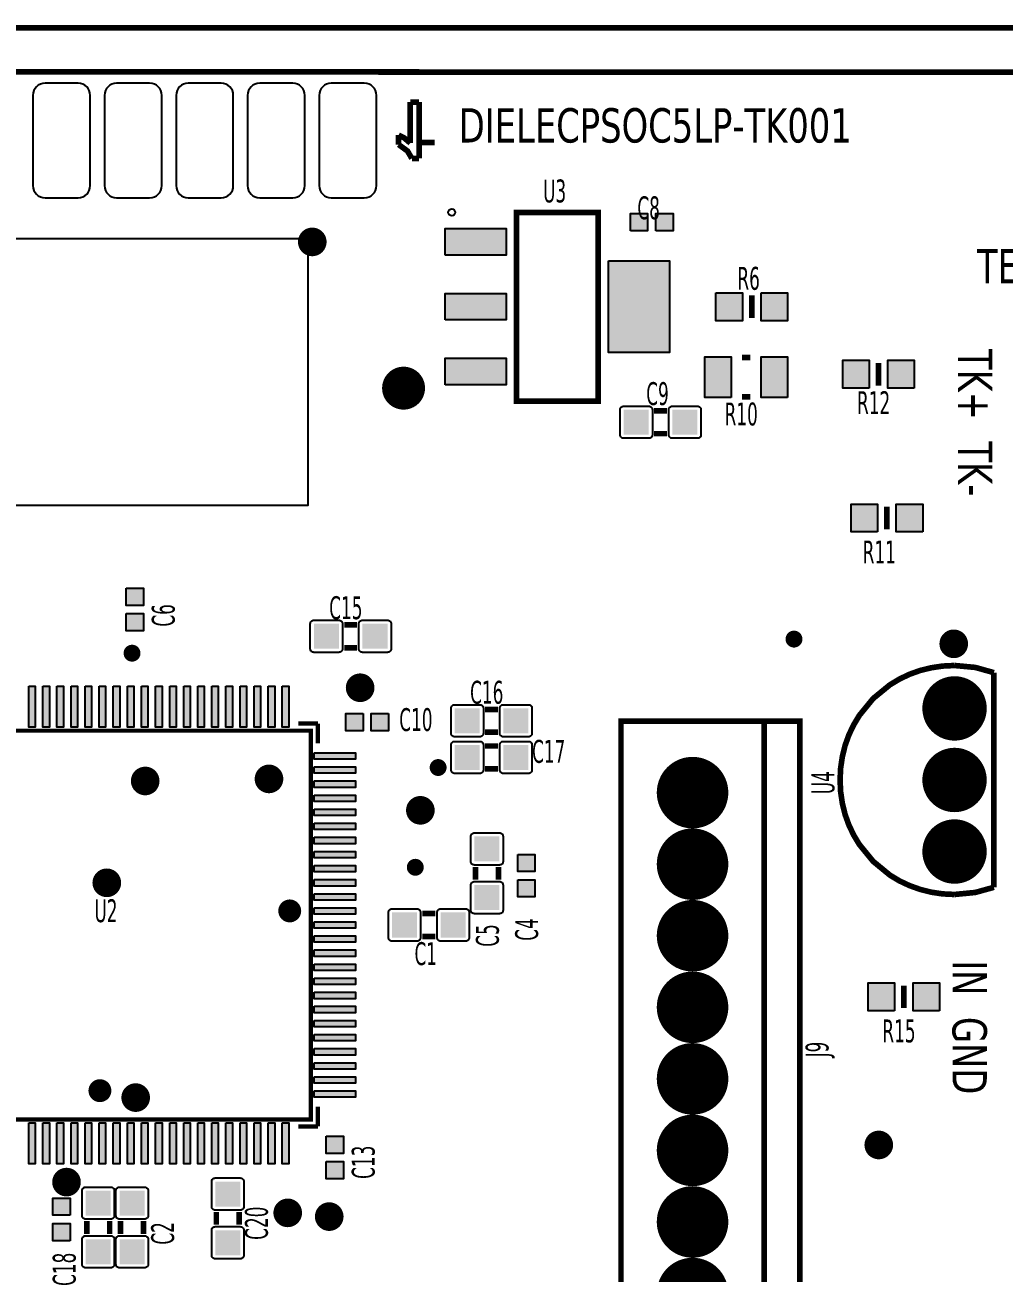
# Model space of a CAD drawing. Header units: millimetres. Extents: x 124 to 302, y 105 to 223.
# Drawn here: x 281.488 to 282.856, y 219.817 to 221.561 of the extents above; entities that cross this region are included whole.
import ezdxf

# ---------------------------------------------------------------- set-up
doc = ezdxf.new("R2010")
doc.units = ezdxf.units.MM
doc.layers.add('DESC', color=250, linetype='Continuous')
doc.styles.get("Standard").update_dxf_attribs({"font": 'tahoma.ttf'})

# ---------------------------------------------------------------- blocks, each defined once
blk = doc.blocks.new('RPAD')
blk.add_trace([(-0.5, -0.5), (-0.5, 0.5), (0.5, -0.5), (0.5, 0.5)])
blk = doc.blocks.new('EPAD')
at = {"const_width": 0.5}
blk.add_lwpolyline([(-0.25, 0, 1), (0.25, 0, 1)], format="xyb", close=True, dxfattribs=at)
blk = doc.blocks.new('PSOCB')
for points, const_width in [([(129.8456, 111.181), (134.7196, 111.181), (134.7196, 114.0511), (129.8456, 114.0511), (129.8456, 111.181)], 0.00787), ([(129.8456, 111.181), (134.7196, 111.181), (134.7196, 114.0511), (129.8456, 114.0511), (129.8456, 111.181)], 0.00787), ([(129.8456, 111.181), (134.7196, 111.181), (134.7196, 114.0511), (129.8456, 114.0511), (129.8456, 111.181)], 0.00787), ([(133.44, 113.9897), (131.34, 113.9897)], 0.00787), ([(133.44, 113.9897), (131.34, 113.9897)], 0.00787), ([(133.44, 113.9897), (131.34, 113.9897)], 0.00787), ([(133.3827, 113.9893), (134.5535, 113.9893)], 0.00787), ([(133.3827, 113.9893), (134.5535, 113.9893)], 0.00787), ([(133.3827, 113.9893), (134.5535, 113.9893)], 0.00787), ([(133.4274, 113.9472), (133.4274, 113.89)], 0.00787), ([(133.4397, 113.9472), (133.4274, 113.9472)], 0.00787), ([(133.4274, 113.9472), (133.4274, 113.89)], 0.00787), ([(133.4397, 113.9472), (133.4274, 113.9472)], 0.00787), ([(133.4274, 113.9472), (133.4274, 113.89)], 0.00787), ([(133.4397, 113.9472), (133.4274, 113.9472)], 0.00787), ([(133.4397, 113.8685), (133.4397, 113.9472)], 0.00787), ([(133.4397, 113.8685), (133.4397, 113.9472)], 0.00787), ([(133.4397, 113.8685), (133.4397, 113.9472)], 0.00787), ([(133.4111, 113.9012), (133.4111, 113.8879)], 0.00787), ([(133.4274, 113.89), (133.4189, 113.8972), (133.4111, 113.9012)], 0.00787), ([(133.4111, 113.9012), (133.4111, 113.8879)], 0.00787), ([(133.4274, 113.89), (133.4189, 113.8972), (133.4111, 113.9012)], 0.00787), ([(133.4111, 113.9012), (133.4111, 113.8879)], 0.00787), ([(133.4274, 113.89), (133.4189, 113.8972), (133.4111, 113.9012)], 0.00787), ([(133.4111, 113.8879), (133.4235, 113.8789), (133.4296, 113.8685)], 0.00787), ([(133.4111, 113.8879), (133.4235, 113.8789), (133.4296, 113.8685)], 0.00787), ([(133.4111, 113.8879), (133.4235, 113.8789), (133.4296, 113.8685)], 0.00787), ([(133.4417, 113.8909), (133.4614, 113.8909)], 0.00787), ([(133.4417, 113.8909), (133.4614, 113.8909)], 0.00787), ([(133.4417, 113.8909), (133.4614, 113.8909)], 0.00787), ([(133.4296, 113.8685), (133.4397, 113.8685)], 0.00787), ([(133.4296, 113.8685), (133.4397, 113.8685)], 0.00787), ([(133.4296, 113.8685), (133.4397, 113.8685)], 0.00787), ([(133.5759, 113.5295), (133.69, 113.5295), (133.69, 113.7932), (133.5759, 113.7932), (133.5759, 113.5295)], 0.00787), ([(133.5759, 113.5295), (133.69, 113.5295), (133.69, 113.7932), (133.5759, 113.7932), (133.5759, 113.5295)], 0.00787), ([(133.5759, 113.5295), (133.69, 113.5295), (133.69, 113.7932), (133.5759, 113.7932), (133.5759, 113.5295)], 0.00787), ([(133.9046, 113.6771), (133.9046, 113.6456)], 0.00787), ([(133.9046, 113.6771), (133.9046, 113.6456)], 0.00787), ([(133.9046, 113.6771), (133.9046, 113.6456)], 0.00787), ([(133.9026, 113.5905), (133.8908, 113.5905)], 0.00787), ([(133.9026, 113.5905), (133.8908, 113.5905)], 0.00787), ([(133.9026, 113.5905), (133.8908, 113.5905)], 0.00787), ([(134.0818, 113.5511), (134.0818, 113.5826)], 0.00787), ([(134.0818, 113.5511), (134.0818, 113.5826)], 0.00787), ([(134.0818, 113.5511), (134.0818, 113.5826)], 0.00787), ([(133.9026, 113.5354), (133.8908, 113.5354)], 0.00787), ([(133.9026, 113.5354), (133.8908, 113.5354)], 0.00787), ([(133.9026, 113.5354), (133.8908, 113.5354)], 0.00787), ([(133.7682, 113.5159), (133.7862, 113.5159)], 0.00787), ([(133.7682, 113.5159), (133.7862, 113.5159)], 0.00787), ([(133.7682, 113.5159), (133.7862, 113.5159)], 0.00787), ([(133.7682, 113.4839), (133.7862, 113.4839)], 0.00787), ([(133.7682, 113.4839), (133.7862, 113.4839)], 0.00787), ([(133.7682, 113.4839), (133.7862, 113.4839)], 0.00787), ([(134.0936, 113.3503), (134.0936, 113.3818)], 0.00787), ([(134.0936, 113.3503), (134.0936, 113.3818)], 0.00787), ([(134.0936, 113.3503), (134.0936, 113.3818)], 0.00787), ([(133.3351, 113.2167), (133.3531, 113.2167)], 0.00787), ([(133.3351, 113.2167), (133.3531, 113.2167)], 0.00787), ([(133.3351, 113.2167), (133.3531, 113.2167)], 0.00787), ([(133.3351, 113.1847), (133.3531, 113.1847)], 0.00787), ([(133.3351, 113.1847), (133.3531, 113.1847)], 0.00787), ([(133.3351, 113.1847), (133.3531, 113.1847)], 0.00787), ([(134.1881, 113.1599), (134.1714, 113.1591), (134.1554, 113.1567), (134.1399, 113.1529), (134.1251, 113.1476), (134.1111, 113.1409), (134.0979, 113.133), (134.0743, 113.1137), (134.055, 113.0901), (134.0471, 113.0769), (134.0404, 113.0629), (134.0351, 113.0481), (134.0313, 113.0326), (134.0289, 113.0166), (134.0281, 112.9999)], 0.00787), ([(134.1881, 113.1599), (134.1714, 113.1591), (134.1554, 113.1567), (134.1399, 113.1529), (134.1251, 113.1476), (134.1111, 113.1409), (134.0979, 113.133), (134.0743, 113.1137), (134.055, 113.0901), (134.0471, 113.0769), (134.0404, 113.0629), (134.0351, 113.0481), (134.0313, 113.0326), (134.0289, 113.0166), (134.0281, 112.9999)], 0.00787), ([(134.1881, 113.1599), (134.1714, 113.1591), (134.1554, 113.1567), (134.1399, 113.1529), (134.1251, 113.1476), (134.1111, 113.1409), (134.0979, 113.133), (134.0743, 113.1137), (134.055, 113.0901), (134.0471, 113.0769), (134.0404, 113.0629), (134.0351, 113.0481), (134.0313, 113.0326), (134.0289, 113.0166), (134.0281, 112.9999)], 0.00787), ([(134.1881, 113.1599), (134.2171, 113.1572), (134.2431, 113.1499)], 0.00787), ([(134.1881, 113.1599), (134.2171, 113.1572), (134.2431, 113.1499)], 0.00787), ([(134.1881, 113.1599), (134.2171, 113.1572), (134.2431, 113.1499)], 0.00787), ([(134.2431, 112.8499), (134.2431, 113.1499)], 0.00787), ([(134.2431, 112.8499), (134.2431, 113.1499)], 0.00787), ([(134.2431, 112.8499), (134.2431, 113.1499)], 0.00787), ([(133.532, 113.0986), (133.55, 113.0986)], 0.00787), ([(133.532, 113.0986), (133.55, 113.0986)], 0.00787), ([(133.532, 113.0986), (133.55, 113.0986)], 0.00787), ([(133.7219, 112.1822), (133.9719, 112.1822), (133.9719, 113.0822), (133.7219, 113.0822), (133.7219, 112.1822)], 0.00787), ([(133.7219, 112.1822), (133.9719, 112.1822), (133.9719, 113.0822), (133.7219, 113.0822), (133.7219, 112.1822)], 0.00787), ([(133.7219, 112.1822), (133.9719, 112.1822), (133.9719, 113.0822), (133.7219, 113.0822), (133.7219, 112.1822)], 0.00787), ([(133.9219, 113.0822), (133.9219, 112.1822)], 0.00787), ([(133.9219, 113.0822), (133.9219, 112.1822)], 0.00787), ([(133.9219, 113.0822), (133.9219, 112.1822)], 0.00787), ([(132.7452, 113.0688), (132.7452, 112.5255), (133.2885, 112.5255), (133.2885, 113.0688), (132.7452, 113.0688)], 0.006), ([(132.7452, 113.0688), (132.7452, 112.5255), (133.2885, 112.5255), (133.2885, 113.0688), (132.7452, 113.0688)], 0.006), ([(132.7452, 113.0688), (132.7452, 112.5255), (133.2885, 112.5255), (133.2885, 113.0688), (132.7452, 113.0688)], 0.006), ([(133.2983, 113.0787), (133.2708, 113.0787)], 0.006), ([(133.2983, 113.0787), (133.2708, 113.0787)], 0.006), ([(133.2983, 113.0787), (133.2708, 113.0787)], 0.006), ([(133.2983, 113.0511), (133.2983, 113.0787)], 0.006), ([(133.2983, 113.0511), (133.2983, 113.0787)], 0.006), ([(133.2983, 113.0511), (133.2983, 113.0787)], 0.006), ([(133.532, 113.0666), (133.55, 113.0666)], 0.00787), ([(133.532, 113.0666), (133.55, 113.0666)], 0.00787), ([(133.532, 113.0666), (133.55, 113.0666)], 0.00787), ([(133.532, 113.0474), (133.55, 113.0474)], 0.00787), ([(133.532, 113.0474), (133.55, 113.0474)], 0.00787), ([(133.532, 113.0474), (133.55, 113.0474)], 0.00787), ([(133.532, 113.0154), (133.55, 113.0154)], 0.00787), ([(133.532, 113.0154), (133.55, 113.0154)], 0.00787), ([(133.532, 113.0154), (133.55, 113.0154)], 0.00787), ([(134.1881, 112.8399), (134.1714, 112.8407), (134.1554, 112.8431), (134.1399, 112.847), (134.1251, 112.8523), (134.1111, 112.8589), (134.0979, 112.8668), (134.0743, 112.8862), (134.055, 112.9098), (134.0471, 112.9229), (134.0404, 112.937), (134.0351, 112.9517), (134.0313, 112.9672), (134.0289, 112.9833), (134.0281, 112.9999)], 0.00787), ([(134.1881, 112.8399), (134.1714, 112.8407), (134.1554, 112.8431), (134.1399, 112.847), (134.1251, 112.8523), (134.1111, 112.8589), (134.0979, 112.8668), (134.0743, 112.8862), (134.055, 112.9098), (134.0471, 112.9229), (134.0404, 112.937), (134.0351, 112.9517), (134.0313, 112.9672), (134.0289, 112.9833), (134.0281, 112.9999)], 0.00787), ([(134.1881, 112.8399), (134.1714, 112.8407), (134.1554, 112.8431), (134.1399, 112.847), (134.1251, 112.8523), (134.1111, 112.8589), (134.0979, 112.8668), (134.0743, 112.8862), (134.055, 112.9098), (134.0471, 112.9229), (134.0404, 112.937), (134.0351, 112.9517), (134.0313, 112.9672), (134.0289, 112.9833), (134.0281, 112.9999)], 0.00787), ([(133.5185, 112.8785), (133.5185, 112.8605)], 0.00787), ([(133.5185, 112.8785), (133.5185, 112.8605)], 0.00787), ([(133.5185, 112.8785), (133.5185, 112.8605)], 0.00787), ([(133.5505, 112.8785), (133.5505, 112.8605)], 0.00787), ([(133.5505, 112.8785), (133.5505, 112.8605)], 0.00787), ([(133.5505, 112.8785), (133.5505, 112.8605)], 0.00787), ([(134.1881, 112.8399), (134.2171, 112.8427), (134.2431, 112.8499)], 0.00787), ([(134.1881, 112.8399), (134.2171, 112.8427), (134.2431, 112.8499)], 0.00787), ([(134.1881, 112.8399), (134.2171, 112.8427), (134.2431, 112.8499)], 0.00787), ([(133.4623, 112.8132), (133.4443, 112.8132)], 0.00787), ([(133.4623, 112.8132), (133.4443, 112.8132)], 0.00787), ([(133.4623, 112.8132), (133.4443, 112.8132)], 0.00787), ([(133.4623, 112.7812), (133.4443, 112.7812)], 0.00787), ([(133.4623, 112.7812), (133.4443, 112.7812)], 0.00787), ([(133.4623, 112.7812), (133.4443, 112.7812)], 0.00787), ([(134.1172, 112.681), (134.1172, 112.7125)], 0.00787), ([(134.1172, 112.681), (134.1172, 112.7125)], 0.00787), ([(134.1172, 112.681), (134.1172, 112.7125)], 0.00787), ([(133.2983, 112.5157), (133.2983, 112.5432)], 0.006), ([(133.2983, 112.5157), (133.2983, 112.5432)], 0.006), ([(133.2983, 112.5157), (133.2983, 112.5432)], 0.006), ([(133.2708, 112.5157), (133.2983, 112.5157)], 0.006), ([(133.2708, 112.5157), (133.2983, 112.5157)], 0.006), ([(133.2708, 112.5157), (133.2983, 112.5157)], 0.006), ([(132.9752, 112.3655), (132.9752, 112.3835)], 0.00787), ([(132.9752, 112.3655), (132.9752, 112.3835)], 0.00787), ([(132.9752, 112.3655), (132.9752, 112.3835)], 0.00787), ([(133.0072, 112.3655), (133.0072, 112.3835)], 0.00787), ([(133.0072, 112.3655), (133.0072, 112.3835)], 0.00787), ([(133.0072, 112.3655), (133.0072, 112.3835)], 0.00787), ([(133.0225, 112.3655), (133.0225, 112.3835)], 0.00787), ([(133.0225, 112.3655), (133.0225, 112.3835)], 0.00787), ([(133.0225, 112.3655), (133.0225, 112.3835)], 0.00787), ([(133.0545, 112.3655), (133.0545, 112.3835)], 0.00787), ([(133.0545, 112.3655), (133.0545, 112.3835)], 0.00787), ([(133.0545, 112.3655), (133.0545, 112.3835)], 0.00787), ([(133.1563, 112.3962), (133.1563, 112.3782)], 0.00787), ([(133.1563, 112.3962), (133.1563, 112.3782)], 0.00787), ([(133.1563, 112.3962), (133.1563, 112.3782)], 0.00787), ([(133.1883, 112.3962), (133.1883, 112.3782)], 0.00787), ([(133.1883, 112.3962), (133.1883, 112.3782)], 0.00787), ([(133.1883, 112.3962), (133.1883, 112.3782)], 0.00787)]:
    blk.add_lwpolyline(points, dxfattribs=dict(const_width=const_width))
for points in [[(132.963, 113.9736), (132.917, 113.9736), (132.9136, 113.9733), (132.9104, 113.9723), (132.9075, 113.9708), (132.905, 113.9687), (132.9029, 113.9662), (132.9014, 113.9633), (132.9004, 113.9601), (132.9, 113.9566), (132.9, 113.8306), (132.9004, 113.8272), (132.9014, 113.8239), (132.9029, 113.821), (132.905, 113.8185), (132.9075, 113.8165), (132.9104, 113.8149), (132.9136, 113.814), (132.917, 113.8136), (132.963, 113.8136), (132.9665, 113.814), (132.9697, 113.8149), (132.9726, 113.8165), (132.9751, 113.8185), (132.9772, 113.821), (132.9787, 113.8239), (132.9797, 113.8272), (132.98, 113.8306), (132.98, 113.9566), (132.9797, 113.9601), (132.9787, 113.9633), (132.9772, 113.9662), (132.9751, 113.9687), (132.9726, 113.9708), (132.9697, 113.9723), (132.9665, 113.9733), (132.963, 113.9736)], [(133.063, 113.9736), (133.017, 113.9736), (133.0136, 113.9733), (133.0104, 113.9723), (133.0075, 113.9708), (133.005, 113.9687), (133.0029, 113.9662), (133.0014, 113.9633), (133.0004, 113.9601), (133, 113.9566), (133, 113.8306), (133.0004, 113.8272), (133.0014, 113.8239), (133.0029, 113.821), (133.005, 113.8185), (133.0075, 113.8165), (133.0104, 113.8149), (133.0136, 113.814), (133.017, 113.8136), (133.063, 113.8136), (133.0665, 113.814), (133.0697, 113.8149), (133.0726, 113.8165), (133.0751, 113.8185), (133.0772, 113.821), (133.0787, 113.8239), (133.0797, 113.8272), (133.08, 113.8306), (133.08, 113.9566), (133.0797, 113.9601), (133.0787, 113.9633), (133.0772, 113.9662), (133.0751, 113.9687), (133.0726, 113.9708), (133.0697, 113.9723), (133.0665, 113.9733), (133.063, 113.9736)], [(133.163, 113.9736), (133.117, 113.9736), (133.1136, 113.9733), (133.1104, 113.9723), (133.1075, 113.9708), (133.105, 113.9687), (133.1029, 113.9662), (133.1014, 113.9633), (133.1004, 113.9601), (133.1, 113.9566), (133.1, 113.8306), (133.1004, 113.8272), (133.1014, 113.8239), (133.1029, 113.821), (133.105, 113.8185), (133.1075, 113.8165), (133.1104, 113.8149), (133.1136, 113.814), (133.117, 113.8136), (133.163, 113.8136), (133.1665, 113.814), (133.1697, 113.8149), (133.1726, 113.8165), (133.1751, 113.8185), (133.1772, 113.821), (133.1787, 113.8239), (133.1797, 113.8272), (133.18, 113.8306), (133.18, 113.9566), (133.1797, 113.9601), (133.1787, 113.9633), (133.1772, 113.9662), (133.1751, 113.9687), (133.1726, 113.9708), (133.1697, 113.9723), (133.1665, 113.9733), (133.163, 113.9736)], [(133.263, 113.9736), (133.217, 113.9736), (133.2136, 113.9733), (133.2104, 113.9723), (133.2075, 113.9708), (133.205, 113.9687), (133.2029, 113.9662), (133.2014, 113.9633), (133.2004, 113.9601), (133.2, 113.9566), (133.2, 113.8306), (133.2004, 113.8272), (133.2014, 113.8239), (133.2029, 113.821), (133.205, 113.8185), (133.2075, 113.8165), (133.2104, 113.8149), (133.2136, 113.814), (133.217, 113.8136), (133.263, 113.8136), (133.2665, 113.814), (133.2697, 113.8149), (133.2726, 113.8165), (133.2751, 113.8185), (133.2772, 113.821), (133.2787, 113.8239), (133.2797, 113.8272), (133.28, 113.8306), (133.28, 113.9566), (133.2797, 113.9601), (133.2787, 113.9633), (133.2772, 113.9662), (133.2751, 113.9687), (133.2726, 113.9708), (133.2697, 113.9723), (133.2665, 113.9733), (133.263, 113.9736)], [(133.363, 113.9736), (133.317, 113.9736), (133.3136, 113.9733), (133.3104, 113.9723), (133.3075, 113.9708), (133.305, 113.9687), (133.3029, 113.9662), (133.3014, 113.9633), (133.3004, 113.9601), (133.3, 113.9566), (133.3, 113.8306), (133.3004, 113.8272), (133.3014, 113.8239), (133.3029, 113.821), (133.305, 113.8185), (133.3075, 113.8165), (133.3104, 113.8149), (133.3136, 113.814), (133.317, 113.8136), (133.363, 113.8136), (133.3665, 113.814), (133.3697, 113.8149), (133.3726, 113.8165), (133.3751, 113.8185), (133.3772, 113.821), (133.3787, 113.8239), (133.3797, 113.8272), (133.38, 113.8306), (133.38, 113.9566), (133.3797, 113.9601), (133.3787, 113.9633), (133.3772, 113.9662), (133.3751, 113.9687), (133.3726, 113.9708), (133.3697, 113.9723), (133.3665, 113.9733), (133.363, 113.9736)], [(133.7351, 113.7675), (133.7351, 113.7915), (133.7591, 113.7915), (133.7591, 113.7675), (133.7351, 113.7675)], [(133.7706, 113.7675), (133.7706, 113.7915), (133.7946, 113.7915), (133.7946, 113.7675), (133.7706, 113.7675)], [(133.4763, 113.7334), (133.4763, 113.7704), (133.5613, 113.7704), (133.5613, 113.7334), (133.4763, 113.7334)], [(133.7046, 113.7253), (133.7896, 113.7253), (133.7896, 113.5973), (133.7046, 113.5973), (133.7046, 113.7253)], [(133.4763, 113.6428), (133.4763, 113.6798), (133.5613, 113.6798), (133.5613, 113.6428), (133.4763, 113.6428)], [(133.8546, 113.6808), (133.8916, 113.6808), (133.8916, 113.6418), (133.8546, 113.6418), (133.8546, 113.6808)], [(133.9176, 113.6808), (133.9546, 113.6808), (133.9546, 113.6418), (133.9176, 113.6418), (133.9176, 113.6808)], [(133.4763, 113.5523), (133.4763, 113.5893), (133.5613, 113.5893), (133.5613, 113.5523), (133.4763, 113.5523)], [(133.8759, 113.5344), (133.8389, 113.5344), (133.8389, 113.5914), (133.8759, 113.5914), (133.8759, 113.5344)], [(133.9546, 113.5344), (133.9176, 113.5344), (133.9176, 113.5914), (133.9546, 113.5914), (133.9546, 113.5344)], [(134.0688, 113.5474), (134.0318, 113.5474), (134.0318, 113.5864), (134.0688, 113.5864), (134.0688, 113.5474)], [(134.1318, 113.5474), (134.0948, 113.5474), (134.0948, 113.5864), (134.1318, 113.5864), (134.1318, 113.5474)], [(133.7257, 113.5224), (133.7607, 113.5224), (133.7617, 113.5223), (133.7627, 113.522), (133.7635, 113.5216), (133.7642, 113.521), (133.7649, 113.5202), (133.7653, 113.5194), (133.7656, 113.5185), (133.7657, 113.5174), (133.7657, 113.4824), (133.7656, 113.4814), (133.7653, 113.4805), (133.7649, 113.4796), (133.7642, 113.4789), (133.7635, 113.4783), (133.7627, 113.4778), (133.7617, 113.4775), (133.7607, 113.4774), (133.7257, 113.4774), (133.7247, 113.4775), (133.7237, 113.4778), (133.7229, 113.4783), (133.7221, 113.4789), (133.7215, 113.4796), (133.7211, 113.4805), (133.7208, 113.4814), (133.7207, 113.4824), (133.7207, 113.5174), (133.7208, 113.5185), (133.7211, 113.5194), (133.7215, 113.5202), (133.7221, 113.521), (133.7229, 113.5216), (133.7237, 113.522), (133.7247, 113.5223), (133.7257, 113.5224)], [(133.7937, 113.5224), (133.8287, 113.5224), (133.8297, 113.5223), (133.8307, 113.522), (133.8315, 113.5216), (133.8322, 113.521), (133.8329, 113.5202), (133.8333, 113.5194), (133.8336, 113.5185), (133.8337, 113.5174), (133.8337, 113.4824), (133.8336, 113.4814), (133.8333, 113.4805), (133.8329, 113.4796), (133.8322, 113.4789), (133.8315, 113.4783), (133.8307, 113.4778), (133.8297, 113.4775), (133.8287, 113.4774), (133.7937, 113.4774), (133.7927, 113.4775), (133.7917, 113.4778), (133.7909, 113.4783), (133.7901, 113.4789), (133.7895, 113.4796), (133.7891, 113.4805), (133.7888, 113.4814), (133.7887, 113.4824), (133.7887, 113.5174), (133.7888, 113.5185), (133.7891, 113.5194), (133.7895, 113.5202), (133.7901, 113.521), (133.7909, 113.5216), (133.7917, 113.522), (133.7927, 113.5223), (133.7937, 113.5224)], [(134.0806, 113.3466), (134.0436, 113.3466), (134.0436, 113.3856), (134.0806, 113.3856), (134.0806, 113.3466)], [(134.1436, 113.3466), (134.1066, 113.3466), (134.1066, 113.3856), (134.1436, 113.3856), (134.1436, 113.3466)], [(133.0304, 113.2678), (133.0544, 113.2678), (133.0544, 113.2438), (133.0304, 113.2438), (133.0304, 113.2678)], [(133.0304, 113.2324), (133.0544, 113.2324), (133.0544, 113.2084), (133.0304, 113.2084), (133.0304, 113.2324)], [(133.2926, 113.2232), (133.3276, 113.2232), (133.3286, 113.2231), (133.3296, 113.2228), (133.3304, 113.2224), (133.3312, 113.2218), (133.3318, 113.221), (133.3322, 113.2202), (133.3325, 113.2192), (133.3326, 113.2182), (133.3326, 113.1832), (133.3325, 113.1822), (133.3322, 113.1812), (133.3318, 113.1804), (133.3312, 113.1797), (133.3304, 113.1791), (133.3296, 113.1786), (133.3286, 113.1783), (133.3276, 113.1782), (133.2926, 113.1782), (133.2916, 113.1783), (133.2907, 113.1786), (133.2898, 113.1791), (133.2891, 113.1797), (133.2885, 113.1804), (133.288, 113.1812), (133.2877, 113.1822), (133.2876, 113.1832), (133.2876, 113.2182), (133.2877, 113.2192), (133.288, 113.2202), (133.2885, 113.221), (133.2891, 113.2218), (133.2898, 113.2224), (133.2907, 113.2228), (133.2916, 113.2231), (133.2926, 113.2232)], [(133.3606, 113.2232), (133.3956, 113.2232), (133.3966, 113.2231), (133.3976, 113.2228), (133.3984, 113.2224), (133.3992, 113.2218), (133.3998, 113.221), (133.4002, 113.2202), (133.4005, 113.2192), (133.4006, 113.2182), (133.4006, 113.1832), (133.4005, 113.1822), (133.4002, 113.1812), (133.3998, 113.1804), (133.3992, 113.1797), (133.3984, 113.1791), (133.3976, 113.1786), (133.3966, 113.1783), (133.3956, 113.1782), (133.3606, 113.1782), (133.3596, 113.1783), (133.3587, 113.1786), (133.3578, 113.1791), (133.3571, 113.1797), (133.3565, 113.1804), (133.356, 113.1812), (133.3557, 113.1822), (133.3556, 113.1832), (133.3556, 113.2182), (133.3557, 113.2192), (133.356, 113.2202), (133.3565, 113.221), (133.3571, 113.2218), (133.3578, 113.2224), (133.3587, 113.2228), (133.3596, 113.2231), (133.3606, 113.2232)], [(132.8942, 113.131), (132.9032, 113.131), (132.9032, 113.0735), (132.8942, 113.0735), (132.8942, 113.131)], [(132.9139, 113.131), (132.9229, 113.131), (132.9229, 113.0735), (132.9139, 113.0735), (132.9139, 113.131)], [(132.9336, 113.131), (132.9426, 113.131), (132.9426, 113.0735), (132.9336, 113.0735), (132.9336, 113.131)], [(132.9533, 113.131), (132.9623, 113.131), (132.9623, 113.0735), (132.9533, 113.0735), (132.9533, 113.131)], [(132.9729, 113.131), (132.9819, 113.131), (132.9819, 113.0735), (132.9729, 113.0735), (132.9729, 113.131)], [(132.9926, 113.131), (133.0016, 113.131), (133.0016, 113.0735), (132.9926, 113.0735), (132.9926, 113.131)], [(133.0123, 113.131), (133.0213, 113.131), (133.0213, 113.0735), (133.0123, 113.0735), (133.0123, 113.131)], [(133.032, 113.131), (133.041, 113.131), (133.041, 113.0735), (133.032, 113.0735), (133.032, 113.131)], [(133.0517, 113.131), (133.0607, 113.131), (133.0607, 113.0735), (133.0517, 113.0735), (133.0517, 113.131)], [(133.0714, 113.131), (133.0804, 113.131), (133.0804, 113.0735), (133.0714, 113.0735), (133.0714, 113.131)], [(133.0911, 113.131), (133.1001, 113.131), (133.1001, 113.0735), (133.0911, 113.0735), (133.0911, 113.131)], [(133.1107, 113.131), (133.1197, 113.131), (133.1197, 113.0735), (133.1107, 113.0735), (133.1107, 113.131)], [(133.1304, 113.131), (133.1394, 113.131), (133.1394, 113.0735), (133.1304, 113.0735), (133.1304, 113.131)], [(133.1501, 113.131), (133.1591, 113.131), (133.1591, 113.0735), (133.1501, 113.0735), (133.1501, 113.131)], [(133.1698, 113.131), (133.1788, 113.131), (133.1788, 113.0735), (133.1698, 113.0735), (133.1698, 113.131)], [(133.1895, 113.131), (133.1985, 113.131), (133.1985, 113.0735), (133.1895, 113.0735), (133.1895, 113.131)], [(133.2092, 113.131), (133.2182, 113.131), (133.2182, 113.0735), (133.2092, 113.0735), (133.2092, 113.131)], [(133.2289, 113.131), (133.2379, 113.131), (133.2379, 113.0735), (133.2289, 113.0735), (133.2289, 113.131)], [(133.2485, 113.131), (133.2575, 113.131), (133.2575, 113.0735), (133.2485, 113.0735), (133.2485, 113.131)], [(133.4895, 113.1051), (133.5245, 113.1051), (133.5255, 113.105), (133.5264, 113.1047), (133.5273, 113.1043), (133.528, 113.1037), (133.5286, 113.1029), (133.5291, 113.1021), (133.5294, 113.1011), (133.5295, 113.1001), (133.5295, 113.0651), (133.5294, 113.0641), (133.5291, 113.0631), (133.5286, 113.0623), (133.528, 113.0616), (133.5273, 113.0609), (133.5264, 113.0605), (133.5255, 113.0602), (133.5245, 113.0601), (133.4895, 113.0601), (133.4885, 113.0602), (133.4875, 113.0605), (133.4867, 113.0609), (133.4859, 113.0616), (133.4853, 113.0623), (133.4849, 113.0631), (133.4846, 113.0641), (133.4845, 113.0651), (133.4845, 113.1001), (133.4846, 113.1011), (133.4849, 113.1021), (133.4853, 113.1029), (133.4859, 113.1037), (133.4867, 113.1043), (133.4875, 113.1047), (133.4885, 113.105), (133.4895, 113.1051)], [(133.5575, 113.1051), (133.5925, 113.1051), (133.5935, 113.105), (133.5944, 113.1047), (133.5953, 113.1043), (133.596, 113.1037), (133.5966, 113.1029), (133.5971, 113.1021), (133.5974, 113.1011), (133.5975, 113.1001), (133.5975, 113.0651), (133.5974, 113.0641), (133.5971, 113.0631), (133.5966, 113.0623), (133.596, 113.0616), (133.5953, 113.0609), (133.5944, 113.0605), (133.5935, 113.0602), (133.5925, 113.0601), (133.5575, 113.0601), (133.5565, 113.0602), (133.5555, 113.0605), (133.5547, 113.0609), (133.5539, 113.0616), (133.5533, 113.0623), (133.5529, 113.0631), (133.5526, 113.0641), (133.5525, 113.0651), (133.5525, 113.1001), (133.5526, 113.1011), (133.5529, 113.1021), (133.5533, 113.1029), (133.5539, 113.1037), (133.5547, 113.1043), (133.5555, 113.1047), (133.5565, 113.105), (133.5575, 113.1051)], [(133.3615, 113.0926), (133.3615, 113.0686), (133.3375, 113.0686), (133.3375, 113.0926), (133.3615, 113.0926)], [(133.3969, 113.0926), (133.3969, 113.0686), (133.3729, 113.0686), (133.3729, 113.0926), (133.3969, 113.0926)], [(133.4895, 113.0539), (133.5245, 113.0539), (133.5255, 113.0538), (133.5264, 113.0535), (133.5273, 113.0531), (133.528, 113.0525), (133.5286, 113.0517), (133.5291, 113.0509), (133.5294, 113.0499), (133.5295, 113.0489), (133.5295, 113.0139), (133.5294, 113.0129), (133.5291, 113.012), (133.5286, 113.0111), (133.528, 113.0104), (133.5273, 113.0098), (133.5264, 113.0093), (133.5255, 113.009), (133.5245, 113.0089), (133.4895, 113.0089), (133.4885, 113.009), (133.4875, 113.0093), (133.4867, 113.0098), (133.4859, 113.0104), (133.4853, 113.0111), (133.4849, 113.012), (133.4846, 113.0129), (133.4845, 113.0139), (133.4845, 113.0489), (133.4846, 113.0499), (133.4849, 113.0509), (133.4853, 113.0517), (133.4859, 113.0525), (133.4867, 113.0531), (133.4875, 113.0535), (133.4885, 113.0538), (133.4895, 113.0539)], [(133.5575, 113.0539), (133.5925, 113.0539), (133.5935, 113.0538), (133.5944, 113.0535), (133.5953, 113.0531), (133.596, 113.0525), (133.5966, 113.0517), (133.5971, 113.0509), (133.5974, 113.0499), (133.5975, 113.0489), (133.5975, 113.0139), (133.5974, 113.0129), (133.5971, 113.012), (133.5966, 113.0111), (133.596, 113.0104), (133.5953, 113.0098), (133.5944, 113.0093), (133.5935, 113.009), (133.5925, 113.0089), (133.5575, 113.0089), (133.5565, 113.009), (133.5555, 113.0093), (133.5547, 113.0098), (133.5539, 113.0104), (133.5533, 113.0111), (133.5529, 113.012), (133.5526, 113.0129), (133.5525, 113.0139), (133.5525, 113.0489), (133.5526, 113.0499), (133.5529, 113.0509), (133.5533, 113.0517), (133.5539, 113.0525), (133.5547, 113.0531), (133.5555, 113.0535), (133.5565, 113.0538), (133.5575, 113.0539)], [(133.2932, 113.0379), (133.3507, 113.0379), (133.3507, 113.0289), (133.2932, 113.0289), (133.2932, 113.0379)], [(133.2932, 113.0182), (133.3507, 113.0182), (133.3507, 113.0092), (133.2932, 113.0092), (133.2932, 113.0182)], [(133.2932, 112.9985), (133.3507, 112.9985), (133.3507, 112.9895), (133.2932, 112.9895), (133.2932, 112.9985)], [(133.2932, 112.9788), (133.3507, 112.9788), (133.3507, 112.9698), (133.2932, 112.9698), (133.2932, 112.9788)], [(133.2932, 112.9592), (133.3507, 112.9592), (133.3507, 112.9502), (133.2932, 112.9502), (133.2932, 112.9592)], [(133.2932, 112.9395), (133.3507, 112.9395), (133.3507, 112.9305), (133.2932, 112.9305), (133.2932, 112.9395)], [(133.557, 112.921), (133.557, 112.886), (133.5569, 112.8849), (133.5566, 112.884), (133.5562, 112.8832), (133.5556, 112.8824), (133.5548, 112.8818), (133.554, 112.8814), (133.5531, 112.8811), (133.552, 112.881), (133.517, 112.881), (133.516, 112.8811), (133.5151, 112.8814), (133.5142, 112.8818), (133.5135, 112.8824), (133.5129, 112.8832), (133.5124, 112.884), (133.5121, 112.8849), (133.512, 112.886), (133.512, 112.921), (133.5121, 112.922), (133.5124, 112.9229), (133.5129, 112.9238), (133.5135, 112.9245), (133.5142, 112.9251), (133.5151, 112.9256), (133.516, 112.9259), (133.517, 112.926), (133.552, 112.926), (133.5531, 112.9259), (133.554, 112.9256), (133.5548, 112.9251), (133.5556, 112.9245), (133.5562, 112.9238), (133.5566, 112.9229), (133.5569, 112.922), (133.557, 112.921)], [(133.2932, 112.9198), (133.3507, 112.9198), (133.3507, 112.9108), (133.2932, 112.9108), (133.2932, 112.9198)], [(133.2932, 112.9001), (133.3507, 112.9001), (133.3507, 112.8911), (133.2932, 112.8911), (133.2932, 112.9001)], [(133.5777, 112.8958), (133.6017, 112.8958), (133.6017, 112.8718), (133.5777, 112.8718), (133.5777, 112.8958)], [(133.2932, 112.8804), (133.3507, 112.8804), (133.3507, 112.8714), (133.2932, 112.8714), (133.2932, 112.8804)], [(133.2932, 112.8607), (133.3507, 112.8607), (133.3507, 112.8517), (133.2932, 112.8517), (133.2932, 112.8607)], [(133.557, 112.853), (133.557, 112.818), (133.5569, 112.8169), (133.5566, 112.816), (133.5562, 112.8152), (133.5556, 112.8144), (133.5548, 112.8138), (133.554, 112.8134), (133.5531, 112.8131), (133.552, 112.813), (133.517, 112.813), (133.516, 112.8131), (133.5151, 112.8134), (133.5142, 112.8138), (133.5135, 112.8144), (133.5129, 112.8152), (133.5124, 112.816), (133.5121, 112.8169), (133.512, 112.818), (133.512, 112.853), (133.5121, 112.854), (133.5124, 112.8549), (133.5129, 112.8558), (133.5135, 112.8565), (133.5142, 112.8571), (133.5151, 112.8576), (133.516, 112.8579), (133.517, 112.858), (133.552, 112.858), (133.5531, 112.8579), (133.554, 112.8576), (133.5548, 112.8571), (133.5556, 112.8565), (133.5562, 112.8558), (133.5566, 112.8549), (133.5569, 112.854), (133.557, 112.853)], [(133.5777, 112.8604), (133.6017, 112.8604), (133.6017, 112.8364), (133.5777, 112.8364), (133.5777, 112.8604)], [(133.2932, 112.841), (133.3507, 112.841), (133.3507, 112.832), (133.2932, 112.832), (133.2932, 112.841)], [(133.2932, 112.8214), (133.3507, 112.8214), (133.3507, 112.8124), (133.2932, 112.8124), (133.2932, 112.8214)], [(133.4368, 112.7747), (133.4018, 112.7747), (133.4008, 112.7748), (133.3998, 112.7751), (133.399, 112.7755), (133.3982, 112.7761), (133.3976, 112.7769), (133.3972, 112.7777), (133.3969, 112.7786), (133.3968, 112.7797), (133.3968, 112.8147), (133.3969, 112.8157), (133.3972, 112.8166), (133.3976, 112.8175), (133.3982, 112.8182), (133.399, 112.8188), (133.3998, 112.8193), (133.4008, 112.8196), (133.4018, 112.8197), (133.4368, 112.8197), (133.4378, 112.8196), (133.4388, 112.8193), (133.4396, 112.8188), (133.4403, 112.8182), (133.4409, 112.8175), (133.4414, 112.8166), (133.4417, 112.8157), (133.4418, 112.8147), (133.4418, 112.7797), (133.4417, 112.7786), (133.4414, 112.7777), (133.4409, 112.7769), (133.4403, 112.7761), (133.4396, 112.7755), (133.4388, 112.7751), (133.4378, 112.7748), (133.4368, 112.7747)], [(133.5048, 112.7747), (133.4698, 112.7747), (133.4688, 112.7748), (133.4678, 112.7751), (133.467, 112.7755), (133.4662, 112.7761), (133.4656, 112.7769), (133.4652, 112.7777), (133.4649, 112.7786), (133.4648, 112.7797), (133.4648, 112.8147), (133.4649, 112.8157), (133.4652, 112.8166), (133.4656, 112.8175), (133.4662, 112.8182), (133.467, 112.8188), (133.4678, 112.8193), (133.4688, 112.8196), (133.4698, 112.8197), (133.5048, 112.8197), (133.5058, 112.8196), (133.5068, 112.8193), (133.5076, 112.8188), (133.5083, 112.8182), (133.5089, 112.8175), (133.5094, 112.8166), (133.5097, 112.8157), (133.5098, 112.8147), (133.5098, 112.7797), (133.5097, 112.7786), (133.5094, 112.7777), (133.5089, 112.7769), (133.5083, 112.7761), (133.5076, 112.7755), (133.5068, 112.7751), (133.5058, 112.7748), (133.5048, 112.7747)], [(133.2932, 112.8017), (133.3507, 112.8017), (133.3507, 112.7927), (133.2932, 112.7927), (133.2932, 112.8017)], [(133.2932, 112.782), (133.3507, 112.782), (133.3507, 112.773), (133.2932, 112.773), (133.2932, 112.782)], [(133.2932, 112.7623), (133.3507, 112.7623), (133.3507, 112.7533), (133.2932, 112.7533), (133.2932, 112.7623)], [(133.2932, 112.7426), (133.3507, 112.7426), (133.3507, 112.7336), (133.2932, 112.7336), (133.2932, 112.7426)], [(133.2932, 112.7229), (133.3507, 112.7229), (133.3507, 112.7139), (133.2932, 112.7139), (133.2932, 112.7229)], [(134.1042, 112.6773), (134.0672, 112.6773), (134.0672, 112.7163), (134.1042, 112.7163), (134.1042, 112.6773)], [(134.1672, 112.6773), (134.1302, 112.6773), (134.1302, 112.7163), (134.1672, 112.7163), (134.1672, 112.6773)], [(133.2932, 112.7032), (133.3507, 112.7032), (133.3507, 112.6942), (133.2932, 112.6942), (133.2932, 112.7032)], [(133.2932, 112.6836), (133.3507, 112.6836), (133.3507, 112.6746), (133.2932, 112.6746), (133.2932, 112.6836)], [(133.2932, 112.6639), (133.3507, 112.6639), (133.3507, 112.6549), (133.2932, 112.6549), (133.2932, 112.6639)], [(133.2932, 112.6442), (133.3507, 112.6442), (133.3507, 112.6352), (133.2932, 112.6352), (133.2932, 112.6442)], [(133.2932, 112.6245), (133.3507, 112.6245), (133.3507, 112.6155), (133.2932, 112.6155), (133.2932, 112.6245)], [(133.2932, 112.6048), (133.3507, 112.6048), (133.3507, 112.5958), (133.2932, 112.5958), (133.2932, 112.6048)], [(133.2932, 112.5851), (133.3507, 112.5851), (133.3507, 112.5761), (133.2932, 112.5761), (133.2932, 112.5851)], [(133.2932, 112.5655), (133.3507, 112.5655), (133.3507, 112.5565), (133.2932, 112.5565), (133.2932, 112.5655)], [(132.8942, 112.5208), (132.9032, 112.5208), (132.9032, 112.4633), (132.8942, 112.4633), (132.8942, 112.5208)], [(132.9139, 112.5208), (132.9229, 112.5208), (132.9229, 112.4633), (132.9139, 112.4633), (132.9139, 112.5208)], [(132.9336, 112.5208), (132.9426, 112.5208), (132.9426, 112.4633), (132.9336, 112.4633), (132.9336, 112.5208)], [(132.9533, 112.5208), (132.9623, 112.5208), (132.9623, 112.4633), (132.9533, 112.4633), (132.9533, 112.5208)], [(132.9729, 112.5208), (132.9819, 112.5208), (132.9819, 112.4633), (132.9729, 112.4633), (132.9729, 112.5208)], [(132.9926, 112.5208), (133.0016, 112.5208), (133.0016, 112.4633), (132.9926, 112.4633), (132.9926, 112.5208)], [(133.0123, 112.5208), (133.0213, 112.5208), (133.0213, 112.4633), (133.0123, 112.4633), (133.0123, 112.5208)], [(133.032, 112.5208), (133.041, 112.5208), (133.041, 112.4633), (133.032, 112.4633), (133.032, 112.5208)], [(133.0517, 112.5208), (133.0607, 112.5208), (133.0607, 112.4633), (133.0517, 112.4633), (133.0517, 112.5208)], [(133.0714, 112.5208), (133.0804, 112.5208), (133.0804, 112.4633), (133.0714, 112.4633), (133.0714, 112.5208)], [(133.0911, 112.5208), (133.1001, 112.5208), (133.1001, 112.4633), (133.0911, 112.4633), (133.0911, 112.5208)], [(133.1107, 112.5208), (133.1197, 112.5208), (133.1197, 112.4633), (133.1107, 112.4633), (133.1107, 112.5208)], [(133.1304, 112.5208), (133.1394, 112.5208), (133.1394, 112.4633), (133.1304, 112.4633), (133.1304, 112.5208)], [(133.1501, 112.5208), (133.1591, 112.5208), (133.1591, 112.4633), (133.1501, 112.4633), (133.1501, 112.5208)], [(133.1698, 112.5208), (133.1788, 112.5208), (133.1788, 112.4633), (133.1698, 112.4633), (133.1698, 112.5208)], [(133.1895, 112.5208), (133.1985, 112.5208), (133.1985, 112.4633), (133.1895, 112.4633), (133.1895, 112.5208)], [(133.2092, 112.5208), (133.2182, 112.5208), (133.2182, 112.4633), (133.2092, 112.4633), (133.2092, 112.5208)], [(133.2289, 112.5208), (133.2379, 112.5208), (133.2379, 112.4633), (133.2289, 112.4633), (133.2289, 112.5208)], [(133.2485, 112.5208), (133.2575, 112.5208), (133.2575, 112.4633), (133.2485, 112.4633), (133.2485, 112.5208)], [(133.3099, 112.5021), (133.3339, 112.5021), (133.3339, 112.4781), (133.3099, 112.4781), (133.3099, 112.5021)], [(133.3099, 112.4667), (133.3339, 112.4667), (133.3339, 112.4427), (133.3099, 112.4427), (133.3099, 112.4667)], [(133.1948, 112.4387), (133.1948, 112.4037), (133.1947, 112.4027), (133.1944, 112.4017), (133.194, 112.4009), (133.1934, 112.4001), (133.1926, 112.3995), (133.1918, 112.3991), (133.1908, 112.3988), (133.1898, 112.3987), (133.1548, 112.3987), (133.1538, 112.3988), (133.1529, 112.3991), (133.152, 112.3995), (133.1513, 112.4001), (133.1507, 112.4009), (133.1502, 112.4017), (133.1499, 112.4027), (133.1498, 112.4037), (133.1498, 112.4387), (133.1499, 112.4397), (133.1502, 112.4407), (133.1507, 112.4415), (133.1513, 112.4422), (133.152, 112.4428), (133.1529, 112.4433), (133.1538, 112.4436), (133.1548, 112.4437), (133.1898, 112.4437), (133.1908, 112.4436), (133.1918, 112.4433), (133.1926, 112.4428), (133.1934, 112.4422), (133.194, 112.4415), (133.1944, 112.4407), (133.1947, 112.4397), (133.1948, 112.4387)], [(132.9687, 112.391), (132.9687, 112.426), (132.9688, 112.427), (132.9691, 112.4279), (132.9696, 112.4288), (132.9702, 112.4295), (132.9709, 112.4301), (132.9718, 112.4306), (132.9727, 112.4309), (132.9737, 112.431), (133.0087, 112.431), (133.0097, 112.4309), (133.0107, 112.4306), (133.0115, 112.4301), (133.0123, 112.4295), (133.0129, 112.4288), (133.0133, 112.4279), (133.0136, 112.427), (133.0137, 112.426), (133.0137, 112.391), (133.0136, 112.39), (133.0133, 112.389), (133.0129, 112.3882), (133.0123, 112.3874), (133.0115, 112.3868), (133.0107, 112.3864), (133.0097, 112.3861), (133.0087, 112.386), (132.9737, 112.386), (132.9727, 112.3861), (132.9718, 112.3864), (132.9709, 112.3868), (132.9702, 112.3874), (132.9696, 112.3882), (132.9691, 112.389), (132.9688, 112.39), (132.9687, 112.391)], [(133.016, 112.391), (133.016, 112.426), (133.0161, 112.427), (133.0164, 112.4279), (133.0168, 112.4288), (133.0174, 112.4295), (133.0182, 112.4301), (133.019, 112.4306), (133.0199, 112.4309), (133.021, 112.431), (133.056, 112.431), (133.057, 112.4309), (133.0579, 112.4306), (133.0588, 112.4301), (133.0595, 112.4295), (133.0601, 112.4288), (133.0606, 112.4279), (133.0609, 112.427), (133.061, 112.426), (133.061, 112.391), (133.0609, 112.39), (133.0606, 112.389), (133.0601, 112.3882), (133.0595, 112.3874), (133.0588, 112.3868), (133.0579, 112.3864), (133.057, 112.3861), (133.056, 112.386), (133.021, 112.386), (133.0199, 112.3861), (133.019, 112.3864), (133.0182, 112.3868), (133.0174, 112.3874), (133.0168, 112.3882), (133.0164, 112.389), (133.0161, 112.39), (133.016, 112.391)], [(132.952, 112.3915), (132.928, 112.3915), (132.928, 112.4155), (132.952, 112.4155), (132.952, 112.3915)], [(132.952, 112.356), (132.928, 112.356), (132.928, 112.38), (132.952, 112.38), (132.952, 112.356)], [(133.1948, 112.3707), (133.1948, 112.3357), (133.1947, 112.3347), (133.1944, 112.3337), (133.194, 112.3329), (133.1934, 112.3321), (133.1926, 112.3315), (133.1918, 112.3311), (133.1908, 112.3308), (133.1898, 112.3307), (133.1548, 112.3307), (133.1538, 112.3308), (133.1529, 112.3311), (133.152, 112.3315), (133.1513, 112.3321), (133.1507, 112.3329), (133.1502, 112.3337), (133.1499, 112.3347), (133.1498, 112.3357), (133.1498, 112.3707), (133.1499, 112.3717), (133.1502, 112.3727), (133.1507, 112.3735), (133.1513, 112.3742), (133.152, 112.3748), (133.1529, 112.3753), (133.1538, 112.3756), (133.1548, 112.3757), (133.1898, 112.3757), (133.1908, 112.3756), (133.1918, 112.3753), (133.1926, 112.3748), (133.1934, 112.3742), (133.194, 112.3735), (133.1944, 112.3727), (133.1947, 112.3717), (133.1948, 112.3707)], [(132.9687, 112.323), (132.9687, 112.358), (132.9688, 112.359), (132.9691, 112.3599), (132.9696, 112.3608), (132.9702, 112.3615), (132.9709, 112.3621), (132.9718, 112.3626), (132.9727, 112.3629), (132.9737, 112.363), (133.0087, 112.363), (133.0097, 112.3629), (133.0107, 112.3626), (133.0115, 112.3621), (133.0123, 112.3615), (133.0129, 112.3608), (133.0133, 112.3599), (133.0136, 112.359), (133.0137, 112.358), (133.0137, 112.323), (133.0136, 112.322), (133.0133, 112.321), (133.0129, 112.3202), (133.0123, 112.3194), (133.0115, 112.3188), (133.0107, 112.3184), (133.0097, 112.3181), (133.0087, 112.318), (132.9737, 112.318), (132.9727, 112.3181), (132.9718, 112.3184), (132.9709, 112.3188), (132.9702, 112.3194), (132.9696, 112.3202), (132.9691, 112.321), (132.9688, 112.322), (132.9687, 112.323)], [(133.016, 112.323), (133.016, 112.358), (133.0161, 112.359), (133.0164, 112.3599), (133.0168, 112.3608), (133.0174, 112.3615), (133.0182, 112.3621), (133.019, 112.3626), (133.0199, 112.3629), (133.021, 112.363), (133.056, 112.363), (133.057, 112.3629), (133.0579, 112.3626), (133.0588, 112.3621), (133.0595, 112.3615), (133.0601, 112.3608), (133.0606, 112.3599), (133.0609, 112.359), (133.061, 112.358), (133.061, 112.323), (133.0609, 112.322), (133.0606, 112.321), (133.0601, 112.3202), (133.0595, 112.3194), (133.0588, 112.3188), (133.0579, 112.3184), (133.057, 112.3181), (133.056, 112.318), (133.021, 112.318), (133.0199, 112.3181), (133.019, 112.3184), (133.0182, 112.3188), (133.0174, 112.3194), (133.0168, 112.3202), (133.0164, 112.321), (133.0161, 112.322), (133.016, 112.323)]]:
    blk.add_lwpolyline(points, close=True)
blk.add_lwpolyline([(131.8143, 113.3841), (133.2847, 113.3841), (133.2847, 113.756), (131.8143, 113.756), (131.8143, 113.3841)])
blk.add_circle((133.4853, 113.7932), 0.00492)
blk.add_circle((133.4853, 113.7932), 0.00492)
blk.add_circle((133.4853, 113.7932), 0.00492)
for p, xscale, yscale, rotation in [((133.7471, 113.7795), 0.024, 0.024, 90), ((133.7826, 113.7795), 0.024, 0.024, 90), ((133.5188, 113.7519), 0.037, 0.085, 90), ((133.5188, 113.6613), 0.037, 0.085, 90), ((133.5188, 113.5708), 0.037, 0.085, 90), ((133.8574, 113.5629), 0.037, 0.057, 180), ((133.9361, 113.5629), 0.037, 0.057, 180), ((134.0503, 113.5669), 0.037, 0.039, 180), ((134.1133, 113.5669), 0.037, 0.039, 180), ((134.0621, 113.3661), 0.037, 0.039, 180), ((134.1251, 113.3661), 0.037, 0.039, 180), ((133.3495, 113.0806), 0.024, 0.024, 270), ((133.3849, 113.0806), 0.024, 0.024, 270), ((133.5345, 112.9035), 0.035, 0.035, 270), ((133.5345, 112.8355), 0.035, 0.035, 270), ((133.4193, 112.7972), 0.035, 0.035, 180), ((133.4873, 112.7972), 0.035, 0.035, 180), ((134.0857, 112.6968), 0.037, 0.039, 180), ((134.1487, 112.6968), 0.037, 0.039, 180), ((133.1723, 112.4212), 0.035, 0.035, 270), ((132.9912, 112.4085), 0.035, 0.035, 90), ((133.0385, 112.4085), 0.035, 0.035, 90), ((132.94, 112.4035), 0.024, 0.024, 180), ((132.94, 112.368), 0.024, 0.024, 180), ((133.1723, 112.3532), 0.035, 0.035, 270), ((132.9912, 112.3405), 0.035, 0.035, 90), ((133.0385, 112.3405), 0.035, 0.035, 90)]:
    blk.add_blockref('RPAD', p, dxfattribs=dict(xscale=xscale, yscale=yscale, rotation=rotation))
for name, p, xscale, yscale in [('EPAD', (133.2904, 113.7519), 0.04, 0.04), ('RPAD', (133.7471, 113.6613), 0.085, 0.128), ('RPAD', (133.8731, 113.6613), 0.037, 0.039), ('RPAD', (133.9361, 113.6613), 0.037, 0.039), ('EPAD', (133.418, 113.5475), 0.06, 0.06), ('RPAD', (133.7432, 113.4999), 0.035, 0.035), ('RPAD', (133.8112, 113.4999), 0.035, 0.035), ('RPAD', (133.0424, 113.2558), 0.024, 0.024), ('RPAD', (133.0424, 113.2204), 0.024, 0.024), ('RPAD', (133.3101, 113.2007), 0.035, 0.035), ('RPAD', (133.3781, 113.2007), 0.035, 0.035), ('EPAD', (133.9637, 113.1968), 0.023622, 0.023622), ('EPAD', (134.187, 113.1902), 0.04, 0.04), ('EPAD', (133.0385, 113.1771), 0.023622, 0.023622), ('EPAD', (133.3573, 113.1288), 0.04, 0.04), ('EPAD', (134.1881, 113.0999), 0.09, 0.09), ('RPAD', (132.8987, 113.1023), 0.009, 0.0575), ('RPAD', (132.9184, 113.1023), 0.009, 0.0575), ('RPAD', (132.9381, 113.1023), 0.009, 0.0575), ('RPAD', (132.9578, 113.1023), 0.009, 0.0575), ('RPAD', (132.9774, 113.1023), 0.009, 0.0575), ('RPAD', (132.9971, 113.1023), 0.009, 0.0575), ('RPAD', (133.0168, 113.1023), 0.009, 0.0575), ('RPAD', (133.0365, 113.1023), 0.009, 0.0575), ('RPAD', (133.0562, 113.1023), 0.009, 0.0575), ('RPAD', (133.0759, 113.1023), 0.009, 0.0575), ('RPAD', (133.0956, 113.1023), 0.009, 0.0575), ('RPAD', (133.1152, 113.1023), 0.009, 0.0575), ('RPAD', (133.1349, 113.1023), 0.009, 0.0575), ('RPAD', (133.1546, 113.1023), 0.009, 0.0575), ('RPAD', (133.1743, 113.1023), 0.009, 0.0575), ('RPAD', (133.194, 113.1023), 0.009, 0.0575), ('RPAD', (133.2137, 113.1023), 0.009, 0.0575), ('RPAD', (133.2334, 113.1023), 0.009, 0.0575), ('RPAD', (133.253, 113.1023), 0.009, 0.0575), ('RPAD', (133.507, 113.0826), 0.035, 0.035), ('RPAD', (133.575, 113.0826), 0.035, 0.035), ('RPAD', (133.507, 113.0314), 0.035, 0.035), ('RPAD', (133.575, 113.0314), 0.035, 0.035), ('RPAD', (133.3219, 113.0334), 0.0575, 0.009), ('EPAD', (133.8219, 112.9822), 0.1, 0.1), ('EPAD', (134.1881, 112.9999), 0.09, 0.09), ('EPAD', (133.0569, 112.9985), 0.04, 0.04), ('EPAD', (133.2299, 113.0014), 0.04, 0.04), ('RPAD', (133.3219, 113.0137), 0.0575, 0.009), ('EPAD', (133.4663, 113.0173), 0.023622, 0.023622), ('RPAD', (133.3219, 112.994), 0.0575, 0.009), ('RPAD', (133.3219, 112.9743), 0.0575, 0.009), ('EPAD', (133.4415, 112.9575), 0.04, 0.04), ('RPAD', (133.3219, 112.9547), 0.0575, 0.009), ('EPAD', (134.1881, 112.8999), 0.09, 0.09), ('RPAD', (133.3219, 112.935), 0.0575, 0.009), ('EPAD', (133.8219, 112.8822), 0.1, 0.1), ('RPAD', (133.3219, 112.9153), 0.0575, 0.009), ('RPAD', (133.3219, 112.8956), 0.0575, 0.009), ('RPAD', (133.5897, 112.8838), 0.024, 0.024), ('EPAD', (133.0032, 112.8562), 0.04, 0.04), ('RPAD', (133.3219, 112.8759), 0.0575, 0.009), ('EPAD', (133.4344, 112.8779), 0.023622, 0.023622), ('RPAD', (133.3219, 112.8562), 0.0575, 0.009), ('RPAD', (133.5897, 112.8484), 0.024, 0.024), ('RPAD', (133.3219, 112.8365), 0.0575, 0.009), ('EPAD', (133.2589, 112.8169), 0.032, 0.032), ('RPAD', (133.3219, 112.8169), 0.0575, 0.009), ('EPAD', (133.8219, 112.7822), 0.1, 0.1), ('RPAD', (133.3219, 112.7972), 0.0575, 0.009), ('RPAD', (133.3219, 112.7775), 0.0575, 0.009), ('RPAD', (133.3219, 112.7578), 0.0575, 0.009), ('RPAD', (133.3219, 112.7381), 0.0575, 0.009), ('RPAD', (133.3219, 112.7184), 0.0575, 0.009), ('EPAD', (133.8219, 112.6822), 0.1, 0.1), ('RPAD', (133.3219, 112.6987), 0.0575, 0.009), ('RPAD', (133.3219, 112.6791), 0.0575, 0.009), ('RPAD', (133.3219, 112.6594), 0.0575, 0.009), ('RPAD', (133.3219, 112.6397), 0.0575, 0.009), ('EPAD', (133.8219, 112.5822), 0.1, 0.1), ('RPAD', (133.3219, 112.62), 0.0575, 0.009), ('RPAD', (133.3219, 112.6003), 0.0575, 0.009), ('EPAD', (132.9936, 112.5657), 0.032, 0.032), ('EPAD', (133.0436, 112.556), 0.04, 0.04), ('RPAD', (133.3219, 112.5806), 0.0575, 0.009), ('RPAD', (133.3219, 112.561), 0.0575, 0.009), ('EPAD', (133.8219, 112.4822), 0.1, 0.1), ('RPAD', (132.8987, 112.4921), 0.009, 0.0575), ('RPAD', (132.9184, 112.4921), 0.009, 0.0575), ('RPAD', (132.9381, 112.4921), 0.009, 0.0575), ('RPAD', (132.9578, 112.4921), 0.009, 0.0575), ('RPAD', (132.9774, 112.4921), 0.009, 0.0575), ('RPAD', (132.9971, 112.4921), 0.009, 0.0575), ('RPAD', (133.0168, 112.4921), 0.009, 0.0575), ('RPAD', (133.0365, 112.4921), 0.009, 0.0575), ('RPAD', (133.0562, 112.4921), 0.009, 0.0575), ('RPAD', (133.0759, 112.4921), 0.009, 0.0575), ('RPAD', (133.0956, 112.4921), 0.009, 0.0575), ('RPAD', (133.1152, 112.4921), 0.009, 0.0575), ('RPAD', (133.1349, 112.4921), 0.009, 0.0575), ('RPAD', (133.1546, 112.4921), 0.009, 0.0575), ('RPAD', (133.1743, 112.4921), 0.009, 0.0575), ('RPAD', (133.194, 112.4921), 0.009, 0.0575), ('RPAD', (133.2137, 112.4921), 0.009, 0.0575), ('RPAD', (133.2334, 112.4921), 0.009, 0.0575), ('RPAD', (133.253, 112.4921), 0.009, 0.0575), ('EPAD', (134.0822, 112.4898), 0.04, 0.04), ('RPAD', (133.3219, 112.4901), 0.024, 0.024), ('EPAD', (132.9469, 112.4379), 0.04, 0.04), ('RPAD', (133.3219, 112.4547), 0.024, 0.024), ('EPAD', (133.8219, 112.3822), 0.1, 0.1), ('EPAD', (133.2561, 112.3949), 0.04, 0.04), ('EPAD', (133.3141, 112.3897), 0.04, 0.04), ('EPAD', (133.8219, 112.2822), 0.1, 0.1)]:
    blk.add_blockref(name, p, dxfattribs=dict(xscale=xscale, yscale=yscale))
for s, height, width, p in [('DIELECPSOC5LP-TK001', 0.048, 0.833333, (133.4952, 113.8908)), ('DIELECPSOC5LP-TK001', 0.048, 0.833333, (133.4952, 113.8908)), ('DIELECPSOC5LP-TK001', 0.048, 0.833333, (133.4952, 113.8908)), ('U3', 0.032, 0.625, (133.613, 113.8071)), ('U3', 0.032, 0.625, (133.613, 113.8071)), ('U3', 0.032, 0.625, (133.613, 113.8071)), ('C8', 0.032, 0.625, (133.7448, 113.7835)), ('C8', 0.032, 0.625, (133.7448, 113.7835)), ('C8', 0.032, 0.625, (133.7448, 113.7835)), ('TERMOCUPLA K', 0.048, 0.833333, (134.2196, 113.694)), ('TERMOCUPLA K', 0.048, 0.833333, (134.2196, 113.694)), ('TERMOCUPLA K', 0.048, 0.833333, (134.2196, 113.694)), ('R6', 0.032, 0.625, (133.8846, 113.685)), ('R6', 0.032, 0.625, (133.8846, 113.685)), ('R6', 0.032, 0.625, (133.8846, 113.685)), ('C9', 0.032, 0.625, (133.7572, 113.5239)), ('C9', 0.032, 0.625, (133.7572, 113.5239)), ('C9', 0.032, 0.625, (133.7572, 113.5239)), ('R12', 0.032, 0.625, (134.0518, 113.5112)), ('R12', 0.032, 0.625, (134.0518, 113.5112)), ('R12', 0.032, 0.625, (134.0518, 113.5112)), ('R10', 0.032, 0.625, (133.8667, 113.4954)), ('R10', 0.032, 0.625, (133.8667, 113.4954)), ('R10', 0.032, 0.625, (133.8667, 113.4954)), ('R11', 0.032, 0.625, (134.0597, 113.3025)), ('R11', 0.032, 0.625, (134.0597, 113.3025)), ('R11', 0.032, 0.625, (134.0597, 113.3025)), ('C15', 0.032, 0.625, (133.3141, 113.2247)), ('C15', 0.032, 0.625, (133.3141, 113.2247)), ('C15', 0.032, 0.625, (133.3141, 113.2247)), ('C16', 0.032, 0.625, (133.511, 113.1065)), ('C16', 0.032, 0.625, (133.511, 113.1065)), ('C16', 0.032, 0.625, (133.511, 113.1065)), ('C10', 0.032, 0.625, (133.412, 113.0683)), ('C10', 0.032, 0.625, (133.412, 113.0683)), ('C10', 0.032, 0.625, (133.412, 113.0683)), ('C17', 0.032, 0.625, (133.5976, 113.0239)), ('C17', 0.032, 0.625, (133.5976, 113.0239)), ('C17', 0.032, 0.625, (133.5976, 113.0239)), ('U2', 0.032, 0.625, (132.9859, 112.8012)), ('U2', 0.032, 0.625, (132.9859, 112.8012)), ('U2', 0.032, 0.625, (132.9859, 112.8012)), ('C1', 0.032, 0.625, (133.4333, 112.7412)), ('C1', 0.032, 0.625, (133.4333, 112.7412)), ('C1', 0.032, 0.625, (133.4333, 112.7412)), ('R15', 0.032, 0.625, (134.0872, 112.6332)), ('R15', 0.032, 0.625, (134.0872, 112.6332)), ('R15', 0.032, 0.625, (134.0872, 112.6332))]:
    blk.add_text(s, height=height, dxfattribs=dict(width=width)).set_placement(p)
for s, height, rotation, width, p in [('TK+  TK-', 0.048, 270, 0.833333, (134.1931, 113.6023)), ('TK+  TK-', 0.048, 270, 0.833333, (134.1931, 113.6023)), ('TK+  TK-', 0.048, 270, 0.833333, (134.1931, 113.6023)), ('C6', 0.032, 90, 0.625, (133.0981, 113.2142)), ('C6', 0.032, 90, 0.625, (133.0981, 113.2142)), ('C6', 0.032, 90, 0.625, (133.0981, 113.2142)), ('U4', 0.032, 90, 0.625, (134.0201, 112.9799)), ('U4', 0.032, 90, 0.625, (134.0201, 112.9799)), ('U4', 0.032, 90, 0.625, (134.0201, 112.9799)), ('C4', 0.032, 90, 0.625, (133.606, 112.7752)), ('C4', 0.032, 90, 0.625, (133.606, 112.7752)), ('C4', 0.032, 90, 0.625, (133.606, 112.7752)), ('C5', 0.032, 90, 0.625, (133.5511, 112.7668)), ('C5', 0.032, 90, 0.625, (133.5511, 112.7668)), ('C5', 0.032, 90, 0.625, (133.5511, 112.7668)), ('IN  GND', 0.048, 270, 0.833333, (134.1853, 112.748)), ('IN  GND', 0.048, 270, 0.833333, (134.1853, 112.748)), ('IN  GND', 0.048, 270, 0.833333, (134.1853, 112.748)), ('J9', 0.032, 90, 0.625, (134.0119, 112.6122)), ('J9', 0.032, 90, 0.625, (134.0119, 112.6122)), ('J9', 0.032, 90, 0.625, (134.0119, 112.6122)), ('C13', 0.032, 90, 0.625, (133.3776, 112.4424)), ('C13', 0.032, 90, 0.625, (133.3776, 112.4424)), ('C13', 0.032, 90, 0.625, (133.3776, 112.4424)), ('C20', 0.032, 90, 0.625, (133.2283, 112.3572)), ('C20', 0.032, 90, 0.625, (133.2283, 112.3572)), ('C20', 0.032, 90, 0.625, (133.2283, 112.3572)), ('C2', 0.032, 90, 0.625, (133.0972, 112.3505)), ('C2', 0.032, 90, 0.625, (133.0972, 112.3505)), ('C2', 0.032, 90, 0.625, (133.0972, 112.3505)), ('C18', 0.032, 90, 0.625, (132.9597, 112.2928)), ('C18', 0.032, 90, 0.625, (132.9597, 112.2928)), ('C18', 0.032, 90, 0.625, (132.9597, 112.2928))]:
    blk.add_text(s, height=height, rotation=rotation, dxfattribs=dict(width=width)).set_placement(p)

msp = doc.modelspace()

# ---------------------------------------------------------------- block references
at = {"layer": 'DESC'}
msp.add_blockref('PSOCB', (148.5992, 107.5062), dxfattribs=at)

doc.saveas('drawing.dxf')
